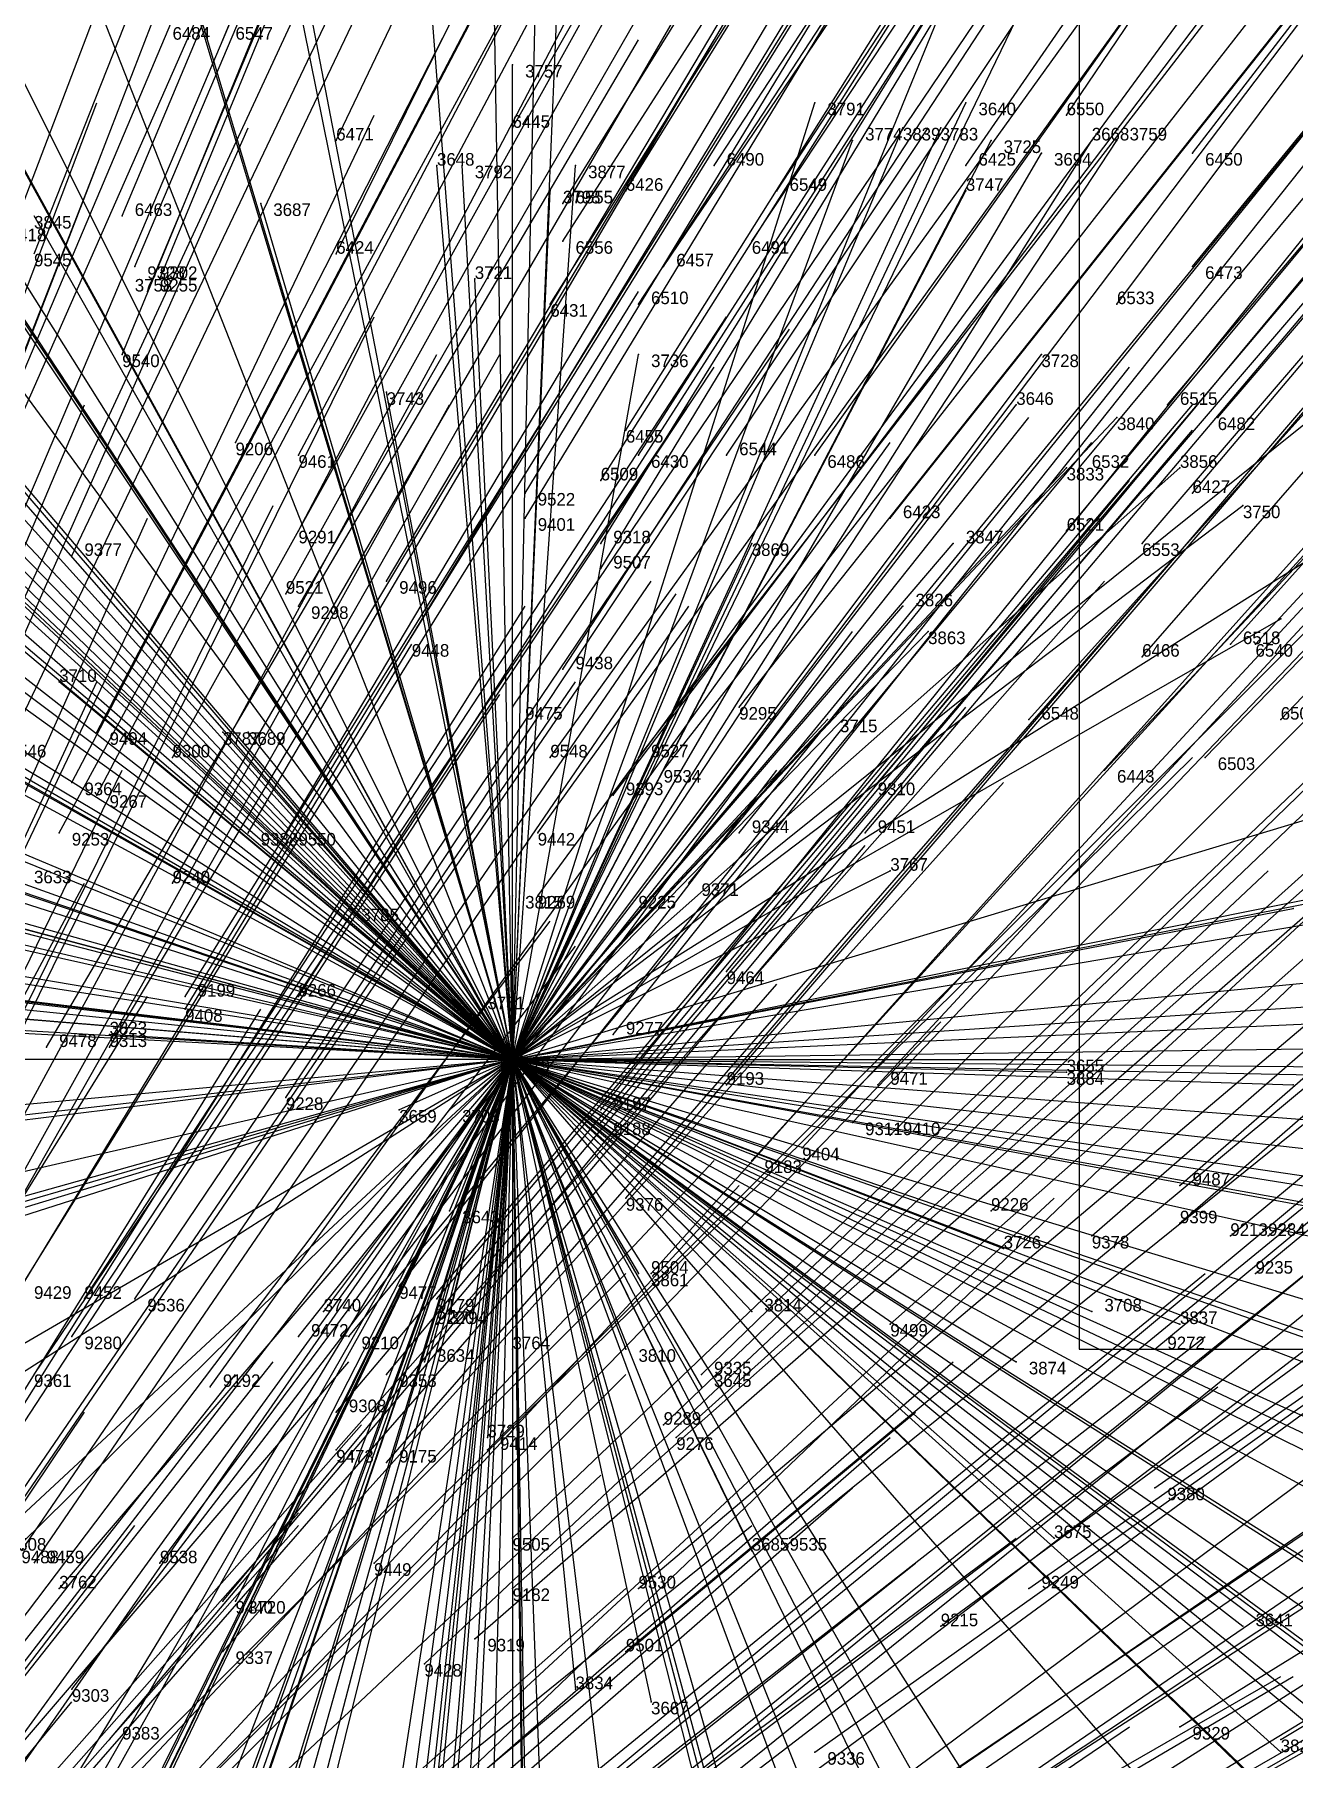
# Model space of a CAD drawing. Extents: x -0.5 to 0.59, y -0.5 to 0.59.
# Drawn here: x 0.089 to 0.189, y 0.1075 to 0.2444 of the extents above; entities that cross this region are included whole.
import ezdxf

# ---------------------------------------------------------------- set-up
doc = ezdxf.new("R2010")
doc.units = 0
for name, color, linetype in [('Clients', 3, 'CONTINUOUS'), ('Facilities', 3, 'CONTINUOUS'), ('Facilities_lines', 3, 'CONTINUOUS'), ('Min_max_boxes', 1, 'CONTINUOUS'), ('Normals', 1, 'CONTINUOUS'), ('Source_points', 5, 'CONTINUOUS'), ('Text', 3, 'CONTINUOUS')]:
    doc.layers.add(name, color=color, linetype=linetype)

msp = doc.modelspace()

# ---------------------------------------------------------------- linework, layer by layer
at = {"layer": 'Clients', "color": 5}
for p in [(0.127, 0.242, -1.25), (0.151, 0.239, -1.25), (0.163, 0.239, -1.25), (0.158, 0.237, -1.25), (0.161, 0.237, -1.25), (0.154, 0.236, -1.25), (0.165, 0.236, -1.25), (0.173, 0.236, -1.25), (0.175, 0.236, -1.25), (0.169, 0.235, -1.25), (0.121, 0.234, -1.25), (0.123, 0.234, -1.25), (0.132, 0.234, -1.25), (0.13, 0.232, -1.25), (0.163, 0.232, -1.25), (0.107, 0.231, -1.25), (0.096, 0.225, -1.25), (0.124, 0.225, -1.25), (0.137, 0.219, -1.25), (0.169, 0.219, -1.25), (0.117, 0.216, -1.25), (0.167, 0.215, -1.25), (0.175, 0.214, -1.25), (0.171, 0.21, -1.25), (0.18, 0.21, -1.25), (0.185, 0.207, -1.25), (0.146, 0.204, -1.25), (0.162, 0.204, -1.25), (0.158, 0.199, -1.25), (0.188, 0.198, -1.25), (0.16, 0.197, -1.25), (0.091, 0.193, -1.25), (0.104, 0.189, -1.25), (0.106, 0.189, -1.25), (0.152, 0.19, -1.25), (0.157, 0.178, -1.25), (0.127, 0.176, -1.25), (0.114, 0.175, -1.25), (0.189, 0.175, -1.25), (0.125, 0.167, -1.25), (0.095, 0.165, -1.25), (0.171, 0.163, -1.25), (0.171, 0.162, -1.25), (0.189, 0.161, -1.25), (0.118, 0.159, -1.25), (0.122, 0.159, -1.25), (0.122, 0.151, -1.25), (0.166, 0.148, -1.25), (0.137, 0.146, -1.25), (0.112, 0.143, -1.25), (0.122, 0.143, -1.25), (0.146, 0.143, -1.25), (0.173, 0.143, -1.25), (0.18, 0.142, -1.25), (0.127, 0.14, -1.25), (0.136, 0.14, -1.25), (0.12, 0.139, -1.25), (0.167, 0.139, -1.25), (0.142, 0.137, -1.25), (0.125, 0.133, -1.25), (0.17, 0.125, -1.25), (0.146, 0.124, -1.25), (0.091, 0.121, -1.25), (0.105, 0.12, -1.25), (0.185, 0.118, -1.25), (0.132, 0.113, -1.25), (0.138, 0.112, -1.25), (0.188, 0.108, -1.25)]:
    msp.add_point(p, dxfattribs=at)
at = {"layer": 'Facilities', "color": 3}
for p in [(0.104, 0.244, -0.664), (0.127, 0.237, -0.673), (0.171, 0.238, -0.733), (0.113, 0.236, -0.654), (0.181, 0.235, -0.742), (0.143, 0.234, -0.686), (0.163, 0.234, -0.713), (0.136, 0.232, -0.672), (0.148, 0.232, -0.689), (0.131, 0.231, -0.665), (0.096, 0.23, -0.624), (0.131, 0.228, -0.657), (0.146, 0.228, -0.676), (0.097, 0.226, -0.614), (0.113, 0.227, -0.634), (0.139, 0.226, -0.663), (0.181, 0.226, -0.724), (0.099, 0.225, -0.614), (0.098, 0.224, -0.612), (0.13, 0.223, -0.644), (0.137, 0.223, -0.655), (0.175, 0.223, -0.709), (0.096, 0.219, -0.597), (0.179, 0.215, -0.7), (0.183, 0.214, -0.703), (0.136, 0.213, -0.631), (0.105, 0.212, -0.591), (0.11, 0.211, -0.594), (0.137, 0.211, -0.629), (0.144, 0.211, -0.64), (0.151, 0.211, -0.649), (0.172, 0.21, -0.679), (0.134, 0.209, -0.621), (0.128, 0.208, -0.611), (0.181, 0.208, -0.69), (0.128, 0.206, -0.607), (0.157, 0.206, -0.648), (0.11, 0.205, -0.581), (0.171, 0.205, -0.668), (0.092, 0.203, -0.559), (0.134, 0.204, -0.611), (0.177, 0.204, -0.675), (0.134, 0.202, -0.607), (0.109, 0.2, -0.57), (0.117, 0.201, -0.581), (0.11, 0.199, -0.569), (0.184, 0.196, -0.673), (0.186, 0.196, -0.674), (0.118, 0.195, -0.571), (0.177, 0.195, -0.659), (0.131, 0.194, -0.586), (0.127, 0.191, -0.573), (0.145, 0.191, -0.599), (0.094, 0.189, -0.527), (0.168, 0.19, -0.635), (0.188, 0.19, -0.668), (0.1, 0.187, -0.53), (0.13, 0.187, -0.569), (0.137, 0.187, -0.58), (0.182, 0.187, -0.652), (0.092, 0.185, -0.516), (0.139, 0.186, -0.58), (0.156, 0.185, -0.605), (0.174, 0.186, -0.637), (0.094, 0.184, -0.516), (0.135, 0.184, -0.571), (0.091, 0.181, -0.506), (0.106, 0.181, -0.524), (0.109, 0.181, -0.527), (0.129, 0.181, -0.555), (0.145, 0.181, -0.582), (0.155, 0.181, -0.597), (0.1, 0.177, -0.509), (0.141, 0.177, -0.566), (0.129, 0.176, -0.545), (0.137, 0.176, -0.557), (0.144, 0.17, -0.556), (0.101, 0.168, -0.49), (0.11, 0.168, -0.502), (0.101, 0.167, -0.487), (0.135, 0.165, -0.534), (0.09, 0.164, -0.469), (0.095, 0.164, -0.475), (0.127, 0.163, -1.25), (0.144, 0.161, -0.54), (0.156, 0.161, -0.56), (0.109, 0.16, -0.483), (0.134, 0.159, -0.52), (0.134, 0.158, -0.518), (0.154, 0.158, -0.551), (0.157, 0.157, -0.555), (0.146, 0.155, -0.533), (0.15, 0.156, -0.54), (0.136, 0.152, -0.509), (0.18, 0.153, -0.591), (0.165, 0.151, -0.559), (0.18, 0.15, -0.587), (0.173, 0.149, -0.57), (0.184, 0.149, -0.592), (0.187, 0.149, -0.597), (0.138, 0.146, -0.502), (0.186, 0.146, -0.591), (0.093, 0.144, -0.429), (0.097, 0.144, -0.434), (0.118, 0.145, -0.467), (0.121, 0.144, -0.469), (0.121, 0.142, -0.466), (0.157, 0.142, -0.528), (0.092, 0.141, -0.421), (0.11, 0.141, -0.449), (0.114, 0.141, -0.453), (0.178, 0.14, -0.567), (0.103, 0.137, -0.429), (0.117, 0.138, -0.452), (0.142, 0.138, -0.496), (0.113, 0.135, -0.441), (0.139, 0.134, -0.482), (0.14, 0.133, -0.482), (0.113, 0.132, -0.434), (0.125, 0.132, -0.455), (0.117, 0.131, -0.44), (0.178, 0.129, -0.549), (0.127, 0.125, -0.445), (0.149, 0.125, -0.485), (0.099, 0.123, -0.395), (0.116, 0.123, -0.421), (0.127, 0.121, -0.438), (0.137, 0.121, -0.457), (0.168, 0.121, -0.519), (0.104, 0.12, -0.397), (0.161, 0.118, -0.499), (0.124, 0.117, -0.426), (0.104, 0.116, -0.389), (0.136, 0.116, -0.447), (0.12, 0.115, -0.415), (0.092, 0.113, -0.363), (0.18, 0.11, -0.528), (0.095, 0.109, -0.363), (0.188, 0.109, -0.544), (0.151, 0.108, -0.465)]:
    msp.add_point(p, dxfattribs=at)
at = {"layer": 'Facilities_lines', "color": 3}
for q in [(0.132, 0.281, -1.25), (0.092, 0.28, -1.25), (0.042, 0.279, -1.25), (0.069, 0.279, -1.25), (0.125, 0.278, -1.25), (0.083, 0.275, -1.25), (0.012, 0.272, -1.25), (0.018, 0.272, -1.25), (0.106, 0.272, -1.25), (0.002, 0.269, -1.25), (0.016, 0.267, -1.25), (0.028, 0.268, -1.25), (-0.006, 0.263, -1.25), (-0.005, 0.258, -1.25), (0.018, 0.258, -1.25), (0.173, 0.258, -1.25), (0.042, 0.257, -1.25), (0.065, 0.257, -1.25), (0.076, 0.256, -1.25), (0.099, 0.256, -1.25), (0.129, 0.256, -1.25), (0.165, 0.256, -1.25), (0.029, 0.254, -1.25), (0.077, 0.254, -1.25), (0.12, 0.254, -1.25), (0.067, 0.253, -1.25), (0.109, 0.252, -1.25), (0.073, 0.249, -1.25), (-0.009, 0.244, -1.25), (0.056, 0.244, -1.25), (0.039, 0.243, -1.25), (0.026, 0.242, -1.25), (0.127, 0.242, -1.25), (-0.006, 0.24, -1.25), (0.163, 0.239, -1.25), (0.151, 0.239, -1.25), (0.078, 0.237, -1.25), (0.161, 0.237, -1.25), (0.158, 0.237, -1.25), (-0.002, 0.236, -1.25), (0.065, 0.236, -1.25), (0.173, 0.236, -1.25), (0.165, 0.236, -1.25), (0.175, 0.236, -1.25), (0.154, 0.236, -1.25), (0.169, 0.235, -1.25), (0.004, 0.233, -1.25), (0.121, 0.234, -1.25), (0.123, 0.234, -1.25), (0.132, 0.234, -1.25), (0.06, 0.232, -1.25), (0.163, 0.232, -1.25), (0.13, 0.232, -1.25), (0.107, 0.231, -1.25), (0.089, 0.23, -1.25), (0.06, 0.228, -1.25), (0.027, 0.226, -1.25), (0.096, 0.225, -1.25), (0.124, 0.225, -1.25), (0.054, 0.224, -1.25), (0.078, 0.22, -1.25), (0.198, 0.22, -1.25), (0.169, 0.219, -1.25), (0.137, 0.219, -1.25), (0.031, 0.215, -1.25), (0.117, 0.216, -1.25), (0.167, 0.215, -1.25), (0.175, 0.214, -1.25), (0.013, 0.211, -1.25), (0.011, 0.21, -1.25), (0.171, 0.21, -1.25), (0.18, 0.21, -1.25), (-0.006, 0.208, -1.25), (0.185, 0.207, -1.25), (0.197, 0.207, -1.25), (0.162, 0.204, -1.25), (0.146, 0.204, -1.25), (0.013, 0.202, -1.25), (-0.002, 0.199, -1.25), (0.158, 0.199, -1.25), (0.188, 0.198, -1.25), (0.16, 0.197, -1.25), (0.007, 0.195, -1.25), (0.091, 0.193, -1.25), (0.026, 0.19, -1.25), (0.104, 0.189, -1.25), (0.106, 0.189, -1.25), (0.152, 0.19, -1.25), (0.042, 0.185, -1.25), (0.203, 0.186, -1.25), (0.236, 0.185, -1.25), (0.239, 0.185, -1.25), (0.046, 0.182, -1.25), (-0.014, 0.18, -1.25), (0.017, 0.18, -1.25), (-0.02, 0.178, -1.25), (0.077, 0.179, -1.25), (0.157, 0.178, -1.25), (0.215, 0.178, -1.25), (0.088, 0.177, -1.25), (0.069, 0.176, -1.25), (0.127, 0.176, -1.25), (0.032, 0.174, -1.25), (0.114, 0.175, -1.25), (0.189, 0.175, -1.25), (0.251, 0.175, -1.25), (0.068, 0.173, -1.25), (0.043, 0.17, -1.25), (0.068, 0.17, -1.25), (0.015, 0.169, -1.25), (0.025, 0.169, -1.25), (0.054, 0.169, -1.25), (0.217, 0.169, -1.25), (0.125, 0.167, -1.25), (0.216, 0.167, -1.25), (0.095, 0.165, -1.25), (0.006, 0.148, -1.25), (0.023, 0.163, -1.25), (0.024, 0.133, -1.25), (0.027, 0.135, -1.25), (0.038, 0.136, -1.25), (0.039, 0.153, -1.25), (0.055, 0.14, -1.25), (0.057, 0.098, -1.25), (0.06, 0.097, -1.25), (0.062, -0.004, -1.25), (0.062, 0.157, -1.25), (0.063, 0.058, -1.25), (0.066, 0.124, -1.25), (0.066, 0.037, -1.25), (0.069, 0.045, -1.25), (0.07, 0.045, -1.25), (0.073, 0.069, -1.25), (0.073, 0.014, -1.25), (0.076, 0.018, -1.25), (0.078, 0.075, -1.25), (0.079, 0.152, -1.25), (0.081, 0.029, -1.25), (0.081, 0.067, -1.25), (0.082, 0.101, -1.25), (0.083, 0.074, -1.25), (0.083, 0.043, -1.25), (0.084, 0.138, -1.25), (0.086, 0.104, -1.25), (0.086, 0.017, -1.25), (0.088, 0.049, -1.25), (0.091, 0.121, -1.25), (0.093, 0.033, -1.25), (0.097, 0.065, -1.25), (0.103, 0.066, -1.25), (0.105, 0.021, -1.25), (0.105, 0.12, -1.25), (0.108, 0.1, -1.25), (0.112, 0.053, -1.25), (0.112, 0.143, -1.25), (0.112, 0.028, -1.25), (0.114, 0.031, -1.25), (0.114, 0.056, -1.25), (0.116, 0.058, -1.25), (0.118, 0.159, -1.25), (0.118, 0.011, -1.25), (0.119, 0.059, -1.25), (0.12, 0.139, -1.25), (0.12, 0.079, -1.25), (0.12, 0.019, -1.25), (0.122, 0.151, -1.25), (0.122, 0.159, -1.25), (0.122, 0.143, -1.25), (0.124, 0.05, -1.25), (0.125, 0.133, -1.25), (0.201, 0.164, -1.25), (0.159, 0.041, -1.25), (0.157, 0.105, -1.25), (0.185, 0.118, -1.25), (0.142, 0.137, -1.25), (0.224, 0.09, -1.25), (0.229, 0.108, -1.25), (0.15, 0.083, -1.25), (0.171, 0.163, -1.25), (0.189, 0.161, -1.25), (0.138, 0.112, -1.25), (0.151, 0.068, -1.25), (0.128, 0.081, -1.25), (0.17, 0.125, -1.25), (0.221, 0.13, -1.25), (0.14, 0.056, -1.25), (0.218, 0.12, -1.25), (0.146, 0.124, -1.25), (0.194, 0.14, -1.25), (0.195, 0.137, -1.25), (0.173, 0.143, -1.25), (0.199, 0.15, -1.25), (0.166, 0.148, -1.25), (0.168, 0.079, -1.25), (0.221, 0.148, -1.25), (0.202, 0.111, -1.25), (0.191, 0.101, -1.25), (0.213, 0.093, -1.25), (0.15, 0.101, -1.25), (0.127, 0.14, -1.25), (0.233, 0.161, -1.25), (0.235, 0.095, -1.25), (0.195, 0.097, -1.25), (0.216, 0.097, -1.25), (0.206, 0.097, -1.25), (0.234, 0.151, -1.25), (0.233, 0.155, -1.25), (0.173, 0.081, -1.25), (0.193, 0.143, -1.25), (0.229, 0.117, -1.25), (0.127, 0.028, -1.25), (0.239, 0.162, -1.25), (0.136, 0.14, -1.25), (0.146, 0.143, -1.25), (0.194, 0.057, -1.25), (0.192, 0.151, -1.25), (0.155, 0.093, -1.25), (0.188, 0.108, -1.25), (0.21, 0.102, -1.25), (0.132, 0.113, -1.25), (0.18, 0.142, -1.25), (0.206, 0.124, -1.25), (0.195, 0.153, -1.25), (0.131, 0.056, -1.25), (0.128, 0.09, -1.25), (0.212, 0.109, -1.25), (0.128, 0.103, -1.25), (0.137, 0.146, -1.25), (0.188, 0.093, -1.25), (0.167, 0.139, -1.25), (0.154, 0.063, -1.25), (0.171, 0.162, -1.25), (0.258, 0.134, -1.25)]:
    msp.add_line((0.127, 0.163, -1.25), q, dxfattribs=at)
at = {"layer": 'Min_max_boxes', "color": 1}
for p, q in [((0.172, 0.334, -1.25), (0.172, 0.14, -1.25)), ((0.172, 0.334, -1.25), (0.172, 0.14, -1.25)), ((0.172, 0.14, -1.25), (0.367, 0.14, -1.25)), ((0.172, 0.14, -1.25), (0.367, 0.14, -1.25)), ((0.172, 0.14, -1.25), (0.172, 0.14, -1.25))]:
    msp.add_line(p, q, dxfattribs=at)
at = {"layer": 'Normals', "color": 1}
for p, q in [((0.104, 0.244, -0.664), (0.14, 0.33, -0.627)), ((0.113, 0.236, -0.654), (0.153, 0.32, -0.617)), ((0.127, 0.237, -0.673), (0.173, 0.318, -0.636)), ((0.087, 0.228, -0.61), (0.12, 0.315, -0.573)), ((0.096, 0.23, -0.624), (0.132, 0.316, -0.588)), ((0.171, 0.238, -0.733), (0.223, 0.315, -0.696)), ((0.089, 0.227, -0.609), (0.123, 0.313, -0.572)), ((0.097, 0.226, -0.614), (0.133, 0.311, -0.576)), ((0.136, 0.232, -0.672), (0.185, 0.311, -0.636)), ((0.143, 0.234, -0.686), (0.194, 0.312, -0.649)), ((0.163, 0.234, -0.713), (0.216, 0.311, -0.677)), ((0.098, 0.224, -0.612), (0.134, 0.31, -0.574)), ((0.099, 0.225, -0.614), (0.134, 0.31, -0.576)), ((0.113, 0.227, -0.634), (0.154, 0.31, -0.597)), ((0.131, 0.231, -0.665), (0.18, 0.31, -0.628)), ((0.148, 0.232, -0.689), (0.199, 0.31, -0.652)), ((0.181, 0.235, -0.742), (0.238, 0.309, -0.705)), ((0.131, 0.228, -0.657), (0.181, 0.306, -0.62)), ((0.096, 0.219, -0.597), (0.131, 0.304, -0.56)), ((0.146, 0.228, -0.676), (0.197, 0.305, -0.639)), ((0.139, 0.226, -0.663), (0.191, 0.303, -0.627)), ((0.13, 0.223, -0.644), (0.179, 0.301, -0.608)), ((0.137, 0.223, -0.655), (0.188, 0.301, -0.619)), ((0.175, 0.223, -0.709), (0.231, 0.298, -0.673)), ((0.181, 0.226, -0.724), (0.24, 0.298, -0.687)), ((0.105, 0.212, -0.591), (0.147, 0.294, -0.553)), ((0.11, 0.211, -0.594), (0.153, 0.292, -0.555)), ((0.082, 0.203, -0.549), (0.116, 0.291, -0.514)), ((0.136, 0.213, -0.631), (0.185, 0.291, -0.594)), ((0.137, 0.211, -0.629), (0.187, 0.289, -0.592)), ((0.144, 0.211, -0.64), (0.196, 0.289, -0.603)), ((0.134, 0.209, -0.621), (0.184, 0.288, -0.584)), ((0.092, 0.203, -0.559), (0.132, 0.287, -0.521)), ((0.11, 0.205, -0.581), (0.153, 0.287, -0.543)), ((0.128, 0.208, -0.611), (0.176, 0.287, -0.574)), ((0.151, 0.211, -0.649), (0.205, 0.287, -0.612)), ((0.128, 0.206, -0.607), (0.176, 0.285, -0.569)), ((0.179, 0.215, -0.7), (0.239, 0.286, -0.663)), ((0.183, 0.214, -0.703), (0.243, 0.284, -0.666)), ((0.134, 0.204, -0.611), (0.183, 0.283, -0.574)), ((0.109, 0.2, -0.57), (0.154, 0.281, -0.532)), ((0.134, 0.202, -0.607), (0.182, 0.281, -0.569)), ((0.172, 0.21, -0.679), (0.231, 0.281, -0.641)), ((0.117, 0.201, -0.581), (0.164, 0.28, -0.543)), ((0.11, 0.199, -0.569), (0.156, 0.279, -0.531)), ((0.157, 0.206, -0.648), (0.215, 0.279, -0.611)), ((0.181, 0.208, -0.69), (0.241, 0.279, -0.652)), ((0.171, 0.205, -0.668), (0.23, 0.276, -0.629)), ((0.118, 0.195, -0.571), (0.167, 0.274, -0.534)), ((0.177, 0.204, -0.675), (0.237, 0.274, -0.636)), ((0.087, 0.188, -0.517), (0.127, 0.272, -0.481)), ((0.131, 0.194, -0.586), (0.182, 0.272, -0.548)), ((0.079, 0.185, -0.501), (0.115, 0.27, -0.464)), ((0.094, 0.189, -0.527), (0.137, 0.271, -0.49)), ((0.092, 0.185, -0.516), (0.135, 0.267, -0.479)), ((0.1, 0.187, -0.53), (0.145, 0.268, -0.493)), ((0.127, 0.191, -0.573), (0.179, 0.268, -0.535)), ((0.094, 0.184, -0.516), (0.137, 0.266, -0.479)), ((0.177, 0.195, -0.659), (0.238, 0.265, -0.62)), ((0.184, 0.196, -0.673), (0.246, 0.265, -0.634)), ((0.145, 0.191, -0.599), (0.203, 0.264, -0.562)), ((0.186, 0.196, -0.674), (0.248, 0.263, -0.635)), ((0.091, 0.181, -0.506), (0.135, 0.262, -0.469)), ((0.13, 0.187, -0.569), (0.184, 0.262, -0.532)), ((0.106, 0.181, -0.524), (0.153, 0.261, -0.487)), ((0.137, 0.187, -0.58), (0.194, 0.261, -0.544)), ((0.109, 0.181, -0.527), (0.156, 0.26, -0.49)), ((0.139, 0.186, -0.58), (0.196, 0.259, -0.544)), ((0.168, 0.19, -0.635), (0.23, 0.259, -0.598)), ((0.1, 0.177, -0.509), (0.147, 0.258, -0.472)), ((0.135, 0.184, -0.571), (0.191, 0.258, -0.534)), ((0.069, 0.171, -0.46), (0.106, 0.255, -0.422)), ((0.129, 0.181, -0.555), (0.183, 0.256, -0.517)), ((0.156, 0.185, -0.605), (0.216, 0.256, -0.568)), ((0.188, 0.19, -0.668), (0.251, 0.256, -0.629)), ((0.145, 0.181, -0.582), (0.204, 0.254, -0.545)), ((0.074, 0.169, -0.462), (0.113, 0.253, -0.423)), ((0.155, 0.181, -0.597), (0.215, 0.252, -0.56)), ((0.174, 0.186, -0.637), (0.237, 0.253, -0.598)), ((0.182, 0.187, -0.652), (0.246, 0.253, -0.613)), ((0.129, 0.176, -0.545), (0.184, 0.251, -0.507)), ((0.137, 0.176, -0.557), (0.193, 0.25, -0.519)), ((0.065, 0.163, -0.438), (0.101, 0.248, -0.401)), ((0.141, 0.177, -0.566), (0.2, 0.249, -0.53)), ((0.101, 0.168, -0.49), (0.15, 0.247, -0.452)), ((0.101, 0.167, -0.487), (0.149, 0.246, -0.449)), ((0.11, 0.168, -0.502), (0.16, 0.246, -0.465)), ((0.09, 0.164, -0.469), (0.137, 0.244, -0.431)), ((0.095, 0.164, -0.475), (0.143, 0.244, -0.437)), ((0.127, 0.242, -1.25), (0.127, 0.242, -1.15)), ((0.144, 0.17, -0.556), (0.203, 0.241, -0.519)), ((0.061, 0.152, -0.41), (0.094, 0.239, -0.372)), ((0.151, 0.239, -1.25), (0.151, 0.239, -1.15)), ((0.163, 0.239, -1.25), (0.163, 0.239, -1.15)), ((0.068, 0.151, -0.415), (0.106, 0.237, -0.379)), ((0.076, 0.154, -0.43), (0.116, 0.238, -0.394)), ((0.109, 0.16, -0.483), (0.16, 0.237, -0.445)), ((0.135, 0.165, -0.534), (0.193, 0.238, -0.496)), ((0.158, 0.237, -1.25), (0.158, 0.237, -1.15)), ((0.161, 0.237, -1.25), (0.161, 0.237, -1.15)), ((0.154, 0.236, -1.25), (0.154, 0.236, -1.15)), ((0.165, 0.236, -1.25), (0.165, 0.236, -1.15)), ((0.173, 0.236, -1.25), (0.173, 0.236, -1.15)), ((0.175, 0.236, -1.25), (0.175, 0.236, -1.15)), ((0.169, 0.235, -1.25), (0.169, 0.235, -1.15)), ((0.06, 0.147, -0.398), (0.094, 0.234, -0.361)), ((0.121, 0.234, -1.25), (0.121, 0.234, -1.15)), ((0.123, 0.234, -1.25), (0.123, 0.234, -1.15)), ((0.132, 0.234, -1.25), (0.132, 0.234, -1.15)), ((0.13, 0.232, -1.25), (0.13, 0.232, -1.15)), ((0.163, 0.232, -1.25), (0.163, 0.232, -1.15)), ((0.107, 0.231, -1.25), (0.107, 0.231, -1.15)), ((0.134, 0.159, -0.52), (0.192, 0.231, -0.482)), ((0.144, 0.161, -0.54), (0.204, 0.231, -0.502)), ((0.156, 0.161, -0.56), (0.219, 0.229, -0.524)), ((0.134, 0.158, -0.518), (0.194, 0.228, -0.479)), ((0.096, 0.225, -1.25), (0.096, 0.225, -1.15)), ((0.124, 0.225, -1.25), (0.124, 0.225, -1.15)), ((0.154, 0.158, -0.551), (0.218, 0.225, -0.514)), ((0.088, 0.145, -0.423), (0.137, 0.224, -0.387)), ((0.15, 0.156, -0.54), (0.213, 0.224, -0.502)), ((0.075, 0.139, -0.395), (0.116, 0.222, -0.358)), ((0.093, 0.144, -0.429), (0.144, 0.222, -0.392)), ((0.136, 0.152, -0.509), (0.196, 0.222, -0.471)), ((0.146, 0.155, -0.533), (0.208, 0.223, -0.494)), ((0.157, 0.157, -0.555), (0.223, 0.223, -0.519)), ((0.097, 0.144, -0.434), (0.149, 0.221, -0.397)), ((0.077, 0.138, -0.394), (0.121, 0.219, -0.358)), ((0.08, 0.138, -0.399), (0.126, 0.219, -0.363)), ((0.092, 0.141, -0.421), (0.143, 0.218, -0.384)), ((0.118, 0.145, -0.467), (0.176, 0.218, -0.43)), ((0.137, 0.219, -1.25), (0.137, 0.219, -1.15)), ((0.169, 0.219, -1.25), (0.169, 0.219, -1.15)), ((0.057, 0.13, -0.354), (0.093, 0.215, -0.317)), ((0.077, 0.134, -0.386), (0.122, 0.215, -0.348)), ((0.089, 0.138, -0.41), (0.141, 0.215, -0.373)), ((0.117, 0.216, -1.25), (0.117, 0.216, -1.15)), ((0.121, 0.144, -0.469), (0.181, 0.215, -0.433)), ((0.138, 0.146, -0.502), (0.2, 0.215, -0.465)), ((0.167, 0.215, -1.25), (0.167, 0.215, -1.15)), ((0.11, 0.141, -0.449), (0.168, 0.214, -0.411)), ((0.165, 0.151, -0.559), (0.233, 0.214, -0.522)), ((0.175, 0.214, -1.25), (0.175, 0.214, -1.15)), ((0.18, 0.153, -0.591), (0.25, 0.214, -0.554)), ((0.121, 0.142, -0.466), (0.181, 0.213, -0.429)), ((0.103, 0.137, -0.429), (0.157, 0.212, -0.391)), ((0.114, 0.141, -0.453), (0.173, 0.212, -0.415)), ((0.18, 0.15, -0.587), (0.25, 0.211, -0.548)), ((0.171, 0.21, -1.25), (0.171, 0.21, -1.15)), ((0.173, 0.149, -0.57), (0.243, 0.21, -0.533)), ((0.18, 0.21, -1.25), (0.18, 0.21, -1.15)), ((0.117, 0.138, -0.452), (0.176, 0.209, -0.414)), ((0.067, 0.124, -0.351), (0.108, 0.207, -0.313)), ((0.184, 0.149, -0.592), (0.255, 0.208, -0.554)), ((0.185, 0.207, -1.25), (0.185, 0.207, -1.15)), ((0.187, 0.149, -0.597), (0.258, 0.207, -0.558)), ((0.06, 0.121, -0.339), (0.098, 0.206, -0.301)), ((0.113, 0.135, -0.441), (0.173, 0.206, -0.403)), ((0.186, 0.146, -0.591), (0.257, 0.205, -0.552)), ((0.142, 0.138, -0.496), (0.209, 0.203, -0.459)), ((0.146, 0.204, -1.25), (0.146, 0.204, -1.15)), ((0.157, 0.142, -0.528), (0.226, 0.203, -0.49)), ((0.162, 0.204, -1.25), (0.162, 0.204, -1.15)), ((0.086, 0.125, -0.38), (0.138, 0.201, -0.341)), ((0.088, 0.124, -0.38), (0.14, 0.2, -0.341)), ((0.113, 0.132, -0.434), (0.174, 0.201, -0.396)), ((0.117, 0.131, -0.44), (0.178, 0.201, -0.402)), ((0.079, 0.121, -0.36), (0.128, 0.199, -0.322)), ((0.089, 0.123, -0.38), (0.141, 0.199, -0.342)), ((0.158, 0.199, -1.25), (0.158, 0.199, -1.15)), ((0.178, 0.14, -0.567), (0.249, 0.199, -0.529)), ((0.125, 0.132, -0.455), (0.191, 0.198, -0.418)), ((0.139, 0.134, -0.482), (0.206, 0.198, -0.445)), ((0.188, 0.198, -1.25), (0.188, 0.198, -1.15)), ((0.071, 0.117, -0.342), (0.119, 0.196, -0.304)), ((0.099, 0.123, -0.395), (0.154, 0.197, -0.356)), ((0.16, 0.197, -1.25), (0.16, 0.197, -1.15)), ((0.14, 0.133, -0.482), (0.209, 0.195, -0.445)), ((0.055, 0.109, -0.306), (0.094, 0.193, -0.267)), ((0.075, 0.114, -0.342), (0.126, 0.192, -0.305)), ((0.08, 0.117, -0.355), (0.132, 0.193, -0.316)), ((0.091, 0.193, -1.25), (0.091, 0.193, -1.15)), ((0.104, 0.12, -0.397), (0.163, 0.191, -0.359)), ((0.104, 0.189, -1.25), (0.104, 0.189, -1.15)), ((0.106, 0.189, -1.25), (0.106, 0.189, -1.15)), ((0.127, 0.125, -0.445), (0.194, 0.189, -0.408)), ((0.152, 0.19, -1.25), (0.152, 0.19, -1.15)), ((0.116, 0.123, -0.421), (0.181, 0.187, -0.382)), ((0.056, 0.104, -0.296), (0.096, 0.186, -0.256)), ((0.092, 0.113, -0.363), (0.148, 0.186, -0.325)), ((0.104, 0.116, -0.389), (0.166, 0.185, -0.351)), ((0.149, 0.125, -0.485), (0.221, 0.183, -0.448)), ((0.127, 0.121, -0.438), (0.196, 0.182, -0.399)), ((0.137, 0.121, -0.457), (0.208, 0.181, -0.419)), ((0.178, 0.129, -0.549), (0.254, 0.182, -0.512)), ((0.095, 0.109, -0.363), (0.155, 0.18, -0.324)), ((0.12, 0.115, -0.415), (0.187, 0.178, -0.376)), ((0.124, 0.117, -0.426), (0.194, 0.178, -0.388)), ((0.157, 0.178, -1.25), (0.157, 0.178, -1.15)), ((0.049, 0.095, -0.268), (0.093, 0.177, -0.231)), ((0.127, 0.176, -1.25), (0.127, 0.176, -1.15)), ((0.074, 0.1, -0.311), (0.13, 0.174, -0.274)), ((0.114, 0.175, -1.25), (0.114, 0.175, -1.15)), ((0.136, 0.116, -0.447), (0.207, 0.175, -0.409)), ((0.168, 0.121, -0.519), (0.245, 0.175, -0.483)), ((0.189, 0.175, -1.25), (0.189, 0.175, -1.15)), ((0.161, 0.118, -0.499), (0.236, 0.173, -0.463)), ((0.075, 0.098, -0.309), (0.132, 0.172, -0.273)), ((0.087, 0.099, -0.33), (0.148, 0.169, -0.292)), ((0.122, 0.105, -0.404), (0.189, 0.169, -0.366)), ((0.049, 0.089, -0.253), (0.098, 0.168, -0.217)), ((0.058, 0.088, -0.264), (0.107, 0.167, -0.226)), ((0.097, 0.1, -0.348), (0.161, 0.166, -0.309)), ((0.125, 0.167, -1.25), (0.125, 0.167, -1.15)), ((0.095, 0.165, -1.25), (0.095, 0.165, -1.15)), ((0.127, 0.163, -1.25), (0.127, 0.163, -1.15)), ((0.132, 0.104, -0.419), (0.203, 0.163, -0.382)), ((0.171, 0.163, -1.25), (0.171, 0.163, -1.15)), ((0.151, 0.108, -0.465), (0.227, 0.162, -0.427)), ((0.171, 0.162, -1.25), (0.171, 0.162, -1.15)), ((0.189, 0.161, -1.25), (0.189, 0.161, -1.15)), ((0.118, 0.159, -1.25), (0.118, 0.159, -1.15)), ((0.122, 0.159, -1.25), (0.122, 0.159, -1.15)), ((0.149, 0.105, -0.456), (0.224, 0.16, -0.419)), ((0.18, 0.11, -0.528), (0.259, 0.159, -0.491)), ((0.188, 0.109, -0.544), (0.268, 0.157, -0.508)), ((0.079, 0.087, -0.294), (0.143, 0.155, -0.258)), ((0.129, 0.096, -0.402), (0.201, 0.155, -0.365)), ((0.133, 0.097, -0.411), (0.205, 0.155, -0.374)), ((0.175, 0.104, -0.509), (0.254, 0.154, -0.474)), ((0.082, 0.085, -0.294), (0.145, 0.153, -0.258)), ((0.102, 0.089, -0.338), (0.17, 0.152, -0.301)), ((0.122, 0.151, -1.25), (0.122, 0.151, -1.15)), ((0.118, 0.092, -0.373), (0.189, 0.15, -0.334)), ((0.149, 0.096, -0.444), (0.226, 0.149, -0.408)), ((0.166, 0.148, -1.25), (0.166, 0.148, -1.15)), ((0.07, 0.08, -0.265), (0.136, 0.146, -0.229)), ((0.111, 0.088, -0.354), (0.182, 0.146, -0.315)), ((0.118, 0.088, -0.369), (0.19, 0.146, -0.33)), ((0.137, 0.146, -1.25), (0.137, 0.146, -1.15)), ((0.166, 0.096, -0.48), (0.245, 0.144, -0.442)), ((0.112, 0.143, -1.25), (0.112, 0.143, -1.15)), ((0.122, 0.143, -1.25), (0.122, 0.143, -1.15)), ((0.146, 0.143, -1.25), (0.146, 0.143, -1.15)), ((0.17, 0.097, -0.488), (0.25, 0.143, -0.451)), ((0.173, 0.143, -1.25), (0.173, 0.143, -1.15)), ((0.146, 0.091, -0.43), (0.223, 0.142, -0.393)), ((0.18, 0.142, -1.25), (0.18, 0.142, -1.15)), ((0.109, 0.084, -0.343), (0.182, 0.141, -0.307)), ((0.117, 0.084, -0.36), (0.19, 0.14, -0.321)), ((0.127, 0.14, -1.25), (0.127, 0.14, -1.15)), ((0.136, 0.089, -0.406), (0.213, 0.141, -0.368)), ((0.136, 0.14, -1.25), (0.136, 0.14, -1.15)), ((0.051, 0.067, -0.21), (0.108, 0.139, -0.171)), ((0.054, 0.069, -0.22), (0.114, 0.139, -0.181)), ((0.092, 0.078, -0.302), (0.162, 0.139, -0.265)), ((0.12, 0.139, -1.25), (0.12, 0.139, -1.15)), ((0.141, 0.088, -0.417), (0.22, 0.139, -0.38)), ((0.162, 0.093, -0.466), (0.242, 0.139, -0.428)), ((0.167, 0.139, -1.25), (0.167, 0.139, -1.15)), ((0.048, 0.066, -0.204), (0.105, 0.138, -0.165)), ((0.07, 0.072, -0.251), (0.136, 0.138, -0.215)), ((0.109, 0.081, -0.338), (0.183, 0.137, -0.303)), ((0.142, 0.137, -1.25), (0.142, 0.137, -1.15)), ((0.042, 0.059, -0.181), (0.093, 0.135, -0.142)), ((0.088, 0.076, -0.291), (0.159, 0.135, -0.253)), ((0.054, 0.065, -0.211), (0.115, 0.134, -0.172)), ((0.087, 0.072, -0.282), (0.157, 0.133, -0.245)), ((0.125, 0.133, -1.25), (0.125, 0.133, -1.15)), ((0.119, 0.077, -0.354), (0.193, 0.132, -0.315)), ((0.067, 0.067, -0.237), (0.134, 0.13, -0.199)), ((0.083, 0.067, -0.266), (0.154, 0.129, -0.232)), ((0.042, 0.054, -0.172), (0.097, 0.126, -0.129)), ((0.049, 0.058, -0.189), (0.11, 0.127, -0.151)), ((0.049, 0.057, -0.186), (0.11, 0.126, -0.149)), ((0.058, 0.061, -0.21), (0.123, 0.126, -0.171)), ((0.073, 0.067, -0.248), (0.146, 0.126, -0.212)), ((0.116, 0.075, -0.344), (0.192, 0.127, -0.308)), ((0.093, 0.07, -0.291), (0.167, 0.125, -0.253)), ((0.17, 0.125, -1.25), (0.17, 0.125, -1.15)), ((0.118, 0.072, -0.346), (0.194, 0.124, -0.308)), ((0.146, 0.124, -1.25), (0.146, 0.124, -1.15)), ((0.086, 0.065, -0.27), (0.159, 0.123, -0.233)), ((0.067, 0.06, -0.224), (0.136, 0.121, -0.186)), ((0.091, 0.121, -1.25), (0.091, 0.121, -1.15)), ((0.105, 0.12, -1.25), (0.105, 0.12, -1.15)), ((0.185, 0.118, -1.25), (0.185, 0.118, -1.15)), ((0.108, 0.068, -0.318), (0.188, 0.114, -0.28)), ((0.109, 0.067, -0.32), (0.189, 0.114, -0.282)), ((0.132, 0.113, -1.25), (0.132, 0.113, -1.15)), ((0.036, 0.044, -0.141), (0.092, 0.112, -0.095)), ((0.116, 0.067, -0.334), (0.197, 0.112, -0.297)), ((0.138, 0.112, -1.25), (0.138, 0.112, -1.15)), ((0.099, 0.058, -0.286), (0.176, 0.11, -0.249)), ((0.188, 0.108, -1.25), (0.188, 0.108, -1.15))]:
    msp.add_line(p, q, dxfattribs=at)
at = {"layer": 'Source_points', "color": 5}
for p in [(0.104, 0.244, -0.664), (0.127, 0.242, -1.25), (0.151, 0.239, -1.25), (0.163, 0.239, -1.25), (0.127, 0.237, -0.673), (0.158, 0.237, -1.25), (0.161, 0.237, -1.25), (0.171, 0.238, -0.733), (0.113, 0.236, -0.654), (0.154, 0.236, -1.25), (0.165, 0.236, -1.25), (0.173, 0.236, -1.25), (0.175, 0.236, -1.25), (0.169, 0.235, -1.25), (0.181, 0.235, -0.742), (0.121, 0.234, -1.25), (0.123, 0.234, -1.25), (0.132, 0.234, -1.25), (0.143, 0.234, -0.686), (0.163, 0.234, -0.713), (0.13, 0.232, -1.25), (0.136, 0.232, -0.672), (0.148, 0.232, -0.689), (0.163, 0.232, -1.25), (0.107, 0.231, -1.25), (0.131, 0.231, -0.665), (0.096, 0.23, -0.624), (0.131, 0.228, -0.657), (0.146, 0.228, -0.676), (0.097, 0.226, -0.614), (0.113, 0.227, -0.634), (0.139, 0.226, -0.663), (0.181, 0.226, -0.724), (0.096, 0.225, -1.25), (0.099, 0.225, -0.614), (0.124, 0.225, -1.25), (0.098, 0.224, -0.612), (0.13, 0.223, -0.644), (0.137, 0.223, -0.655), (0.175, 0.223, -0.709), (0.096, 0.219, -0.597), (0.137, 0.219, -1.25), (0.169, 0.219, -1.25), (0.117, 0.216, -1.25), (0.167, 0.215, -1.25), (0.179, 0.215, -0.7), (0.175, 0.214, -1.25), (0.183, 0.214, -0.703), (0.136, 0.213, -0.631), (0.105, 0.212, -0.591), (0.11, 0.211, -0.594), (0.137, 0.211, -0.629), (0.144, 0.211, -0.64), (0.151, 0.211, -0.649), (0.171, 0.21, -1.25), (0.172, 0.21, -0.679), (0.18, 0.21, -1.25), (0.134, 0.209, -0.621), (0.128, 0.208, -0.611), (0.181, 0.208, -0.69), (0.185, 0.207, -1.25), (0.128, 0.206, -0.607), (0.157, 0.206, -0.648), (0.11, 0.205, -0.581), (0.171, 0.205, -0.668), (0.092, 0.203, -0.559), (0.134, 0.204, -0.611), (0.146, 0.204, -1.25), (0.162, 0.204, -1.25), (0.177, 0.204, -0.675), (0.134, 0.202, -0.607), (0.109, 0.2, -0.57), (0.117, 0.201, -0.581), (0.11, 0.199, -0.569), (0.158, 0.199, -1.25), (0.188, 0.198, -1.25), (0.16, 0.197, -1.25), (0.184, 0.196, -0.673), (0.186, 0.196, -0.674), (0.118, 0.195, -0.571), (0.177, 0.195, -0.659), (0.131, 0.194, -0.586), (0.091, 0.193, -1.25), (0.127, 0.191, -0.573), (0.145, 0.191, -0.599), (0.094, 0.189, -0.527), (0.104, 0.189, -1.25), (0.106, 0.189, -1.25), (0.152, 0.19, -1.25), (0.168, 0.19, -0.635), (0.188, 0.19, -0.668), (0.1, 0.187, -0.53), (0.13, 0.187, -0.569), (0.137, 0.187, -0.58), (0.182, 0.187, -0.652), (0.092, 0.185, -0.516), (0.139, 0.186, -0.58), (0.156, 0.185, -0.605), (0.174, 0.186, -0.637), (0.094, 0.184, -0.516), (0.135, 0.184, -0.571), (0.091, 0.181, -0.506), (0.106, 0.181, -0.524), (0.109, 0.181, -0.527), (0.129, 0.181, -0.555), (0.145, 0.181, -0.582), (0.155, 0.181, -0.597), (0.157, 0.178, -1.25), (0.1, 0.177, -0.509), (0.141, 0.177, -0.566), (0.127, 0.176, -1.25), (0.129, 0.176, -0.545), (0.137, 0.176, -0.557), (0.114, 0.175, -1.25), (0.189, 0.175, -1.25), (0.144, 0.17, -0.556), (0.101, 0.168, -0.49), (0.11, 0.168, -0.502), (0.101, 0.167, -0.487), (0.125, 0.167, -1.25), (0.095, 0.165, -1.25), (0.135, 0.165, -0.534), (0.09, 0.164, -0.469), (0.095, 0.164, -0.475), (0.127, 0.163, -1.25), (0.171, 0.163, -1.25), (0.171, 0.162, -1.25), (0.144, 0.161, -0.54), (0.156, 0.161, -0.56), (0.189, 0.161, -1.25), (0.109, 0.16, -0.483), (0.118, 0.159, -1.25), (0.122, 0.159, -1.25), (0.134, 0.159, -0.52), (0.134, 0.158, -0.518), (0.154, 0.158, -0.551), (0.157, 0.157, -0.555), (0.146, 0.155, -0.533), (0.15, 0.156, -0.54), (0.136, 0.152, -0.509), (0.18, 0.153, -0.591), (0.122, 0.151, -1.25), (0.165, 0.151, -0.559), (0.18, 0.15, -0.587), (0.166, 0.148, -1.25), (0.173, 0.149, -0.57), (0.184, 0.149, -0.592), (0.187, 0.149, -0.597), (0.137, 0.146, -1.25), (0.138, 0.146, -0.502), (0.186, 0.146, -0.591), (0.093, 0.144, -0.429), (0.097, 0.144, -0.434), (0.118, 0.145, -0.467), (0.121, 0.144, -0.469), (0.112, 0.143, -1.25), (0.122, 0.143, -1.25), (0.146, 0.143, -1.25), (0.173, 0.143, -1.25), (0.121, 0.142, -0.466), (0.157, 0.142, -0.528), (0.18, 0.142, -1.25), (0.092, 0.141, -0.421), (0.11, 0.141, -0.449), (0.114, 0.141, -0.453), (0.127, 0.14, -1.25), (0.136, 0.14, -1.25), (0.178, 0.14, -0.567), (0.12, 0.139, -1.25), (0.167, 0.139, -1.25), (0.103, 0.137, -0.429), (0.117, 0.138, -0.452), (0.142, 0.138, -0.496), (0.142, 0.137, -1.25), (0.113, 0.135, -0.441), (0.125, 0.133, -1.25), (0.139, 0.134, -0.482), (0.14, 0.133, -0.482), (0.113, 0.132, -0.434), (0.125, 0.132, -0.455), (0.117, 0.131, -0.44), (0.178, 0.129, -0.549), (0.127, 0.125, -0.445), (0.149, 0.125, -0.485), (0.17, 0.125, -1.25), (0.146, 0.124, -1.25), (0.099, 0.123, -0.395), (0.116, 0.123, -0.421), (0.091, 0.121, -1.25), (0.127, 0.121, -0.438), (0.137, 0.121, -0.457), (0.168, 0.121, -0.519), (0.104, 0.12, -0.397), (0.105, 0.12, -1.25), (0.161, 0.118, -0.499), (0.185, 0.118, -1.25), (0.124, 0.117, -0.426), (0.104, 0.116, -0.389), (0.136, 0.116, -0.447), (0.12, 0.115, -0.415), (0.092, 0.113, -0.363), (0.132, 0.113, -1.25), (0.138, 0.112, -1.25), (0.18, 0.11, -0.528), (0.095, 0.109, -0.363), (0.188, 0.109, -0.544), (0.151, 0.108, -0.465), (0.188, 0.108, -1.25)]:
    msp.add_point(p, dxfattribs=at)

# ---------------------------------------------------------------- texts
at = {"layer": 'Text', "color": 3}
for s, p in [('6484', (0.1, 0.244, -0.661)), ('6547', (0.105, 0.244, -0.664)), ('3757', (0.128, 0.241, -1.25)), ('3791', (0.152, 0.238, -1.25)), ('3640', (0.164, 0.238, -1.25)), ('6550', (0.171, 0.238, -0.733)), ('6471', (0.113, 0.236, -0.654)), ('6445', (0.127, 0.237, -0.673)), ('3774', (0.155, 0.236, -1.25)), ('3839', (0.158, 0.236, -1.25)), ('3783', (0.161, 0.236, -1.25)), ('3668', (0.173, 0.236, -1.25)), ('3759', (0.176, 0.236, -1.25)), ('3725', (0.166, 0.235, -1.25)), ('3648', (0.121, 0.234, -1.25)), ('6490', (0.144, 0.234, -0.686)), ('6425', (0.164, 0.234, -0.713)), ('3694', (0.17, 0.234, -1.25)), ('6450', (0.182, 0.234, -0.742)), ('3792', (0.124, 0.233, -1.25)), ('3877', (0.133, 0.233, -1.25)), ('6426', (0.136, 0.232, -0.672)), ('6549', (0.149, 0.232, -0.689)), ('3747', (0.163, 0.232, -1.25)), ('3798', (0.131, 0.231, -1.25)), ('6555', (0.132, 0.231, -0.665)), ('6463', (0.097, 0.23, -0.624)), ('3687', (0.108, 0.23, -1.25)), ('9418', (0.087, 0.228, -0.61)), ('3845', (0.089, 0.229, -1.25)), ('6424', (0.113, 0.227, -0.634)), ('6556', (0.132, 0.227, -0.657)), ('6491', (0.146, 0.227, -0.676)), ('9545', (0.089, 0.226, -0.609)), ('9328', (0.098, 0.225, -0.614)), ('9302', (0.099, 0.225, -0.614)), ('3721', (0.124, 0.225, -1.25)), ('6457', (0.14, 0.226, -0.663)), ('6473', (0.182, 0.225, -0.724)), ('3758', (0.097, 0.224, -1.25)), ('9255', (0.099, 0.224, -0.612)), ('6510', (0.138, 0.223, -0.655)), ('6533', (0.175, 0.223, -0.709)), ('6431', (0.13, 0.222, -0.644)), ('9540', (0.096, 0.218, -0.597)), ('3736', (0.138, 0.218, -1.25)), ('3728', (0.169, 0.218, -1.25)), ('3743', (0.117, 0.215, -1.25)), ('3646', (0.167, 0.215, -1.25)), ('6515', (0.18, 0.215, -0.7)), ('3840', (0.175, 0.213, -1.25)), ('6482', (0.183, 0.213, -0.703)), ('6455', (0.136, 0.212, -0.631)), ('9206', (0.105, 0.211, -0.591)), ('9461', (0.11, 0.21, -0.594)), ('6430', (0.138, 0.21, -0.629)), ('6544', (0.145, 0.211, -0.64)), ('6486', (0.152, 0.21, -0.649)), ('6532', (0.173, 0.21, -0.679)), ('3856', (0.18, 0.21, -1.25)), ('6509', (0.134, 0.209, -0.621)), ('3833', (0.171, 0.209, -1.25)), ('6427', (0.181, 0.208, -0.69)), ('9522', (0.129, 0.207, -0.611)), ('6423', (0.158, 0.206, -0.648)), ('3750', (0.185, 0.206, -1.25)), ('9401', (0.129, 0.205, -0.607)), ('6521', (0.171, 0.205, -0.668)), ('9377', (0.093, 0.203, -0.559)), ('9291', (0.11, 0.204, -0.581)), ('9318', (0.135, 0.204, -0.611)), ('3869', (0.146, 0.203, -1.25)), ('3847', (0.163, 0.204, -1.25)), ('6553', (0.177, 0.203, -0.675)), ('9507', (0.135, 0.202, -0.607)), ('9521', (0.109, 0.2, -0.57)), ('9496', (0.118, 0.2, -0.581)), ('3826', (0.159, 0.199, -1.25)), ('9298', (0.111, 0.198, -0.569)), ('9448', (0.119, 0.195, -0.571)), ('3863', (0.16, 0.196, -1.25)), ('6466', (0.177, 0.195, -0.659)), ('6518', (0.185, 0.196, -0.673)), ('6540', (0.186, 0.195, -0.674)), ('9438', (0.132, 0.194, -0.586)), ('3710', (0.091, 0.193, -1.25)), ('9475', (0.128, 0.19, -0.573)), ('9295', (0.145, 0.19, -0.599)), ('6548', (0.169, 0.19, -0.635)), ('6506', (0.188, 0.19, -0.668)), ('9494', (0.095, 0.188, -0.527)), ('3787', (0.104, 0.188, -1.25)), ('3689', (0.106, 0.188, -1.25)), ('3715', (0.153, 0.189, -1.25)), ('9546', (0.087, 0.187, -0.517)), ('9300', (0.1, 0.187, -0.53)), ('9548', (0.13, 0.187, -0.569)), ('9527', (0.138, 0.187, -0.58)), ('6503', (0.183, 0.186, -0.652)), ('9364', (0.093, 0.184, -0.516)), ('9393', (0.136, 0.184, -0.571)), ('9534', (0.139, 0.185, -0.58)), ('9310', (0.156, 0.184, -0.605)), ('6443', (0.175, 0.185, -0.637)), ('9267', (0.095, 0.183, -0.516)), ('9253', (0.092, 0.18, -0.506)), ('9388', (0.107, 0.18, -0.524)), ('9550', (0.11, 0.18, -0.527)), ('9442', (0.129, 0.18, -0.555)), ('9344', (0.146, 0.181, -0.582)), ('9451', (0.156, 0.181, -0.597)), ('3633', (0.089, 0.177, -1.25)), ('9240', (0.1, 0.177, -0.509)), ('3767', (0.157, 0.178, -1.25)), ('9371', (0.142, 0.176, -0.566)), ('3815', (0.128, 0.175, -1.25)), ('9269', (0.129, 0.175, -0.545)), ('9225', (0.137, 0.175, -0.557)), ('3785', (0.115, 0.174, -1.25)), ('9464', (0.144, 0.169, -0.556)), ('9199', (0.102, 0.168, -0.49)), ('9266', (0.11, 0.168, -0.502)), ('3751', (0.125, 0.167, -1.25)), ('3823', (0.095, 0.165, -1.25)), ('9408', (0.101, 0.166, -0.487)), ('9277', (0.136, 0.165, -0.534)), ('9478', (0.091, 0.164, -0.469)), ('9313', (0.095, 0.164, -0.475)), ('3779', (0.127, 0.162, -1.25)), ('3655', (0.171, 0.162, -1.25)), ('9193', (0.144, 0.161, -0.54)), ('9471', (0.157, 0.161, -0.56)), ('3884', (0.171, 0.161, -1.25)), ('9228', (0.109, 0.159, -0.483)), ('3659', (0.118, 0.158, -1.25)), ('3703', (0.123, 0.158, -1.25)), ('9197', (0.135, 0.159, -0.52)), ('9188', (0.135, 0.157, -0.518)), ('9311', (0.155, 0.157, -0.551)), ('9410', (0.158, 0.157, -0.555)), ('9183', (0.147, 0.154, -0.533)), ('9404', (0.15, 0.155, -0.54)), ('9487', (0.181, 0.153, -0.591)), ('9376', (0.136, 0.151, -0.509)), ('9226', (0.165, 0.151, -0.559)), ('3643', (0.123, 0.15, -1.25)), ('9399', (0.18, 0.15, -0.587)), ('9213', (0.184, 0.149, -0.592)), ('9284', (0.187, 0.149, -0.597)), ('3726', (0.166, 0.148, -1.25)), ('9378', (0.173, 0.148, -0.57)), ('9504', (0.138, 0.146, -0.502)), ('9235', (0.186, 0.146, -0.591)), ('3861', (0.138, 0.145, -1.25)), ('9429', (0.089, 0.144, -0.423)), ('9452', (0.093, 0.144, -0.429)), ('9536', (0.098, 0.143, -0.434)), ('3740', (0.112, 0.143, -1.25)), ('9477', (0.118, 0.144, -0.467)), ('9179', (0.121, 0.143, -0.469)), ('3814', (0.147, 0.143, -1.25)), ('3708', (0.174, 0.143, -1.25)), ('9220', (0.121, 0.142, -0.466)), ('3794', (0.122, 0.142, -1.25)), ('3837', (0.18, 0.142, -1.25)), ('9472', (0.111, 0.141, -0.449)), ('9499', (0.157, 0.141, -0.528)), ('9280', (0.093, 0.14, -0.421)), ('9210', (0.115, 0.14, -0.453)), ('3634', (0.121, 0.139, -1.25)), ('3764', (0.127, 0.14, -1.25)), ('3810', (0.137, 0.139, -1.25)), ('9272', (0.179, 0.14, -0.567)), ('9335', (0.143, 0.138, -0.496)), ('3874', (0.168, 0.138, -1.25)), ('9361', (0.089, 0.137, -0.41)), ('9192', (0.104, 0.137, -0.429)), ('9353', (0.118, 0.137, -0.452)), ('3645', (0.143, 0.137, -1.25)), ('9308', (0.114, 0.135, -0.441)), ('9289', (0.139, 0.134, -0.482)), ('3729', (0.125, 0.133, -1.25)), ('9414', (0.126, 0.132, -0.455)), ('9276', (0.14, 0.132, -0.482)), ('9473', (0.113, 0.131, -0.434)), ('9175', (0.118, 0.131, -0.44)), ('9380', (0.179, 0.128, -0.549)), ('3675', (0.17, 0.125, -1.25)), ('9508', (0.087, 0.124, -0.38)), ('9505', (0.127, 0.124, -0.445)), ('3685', (0.146, 0.124, -1.25)), ('9535', (0.149, 0.124, -0.485)), ('9488', (0.088, 0.123, -0.38)), ('9459', (0.09, 0.123, -0.38)), ('9538', (0.099, 0.123, -0.395)), ('3762', (0.091, 0.121, -1.25)), ('9449', (0.116, 0.122, -0.421)), ('9530', (0.137, 0.121, -0.457)), ('9249', (0.169, 0.121, -0.519)), ('9182', (0.127, 0.12, -0.438)), ('9440', (0.105, 0.119, -0.397)), ('3720', (0.106, 0.119, -1.25)), ('9215', (0.161, 0.118, -0.499)), ('3641', (0.186, 0.118, -1.25)), ('9319', (0.125, 0.116, -0.426)), ('9501', (0.136, 0.116, -0.447)), ('9337', (0.105, 0.115, -0.389)), ('9428', (0.12, 0.114, -0.415)), ('3834', (0.132, 0.113, -1.25)), ('9303', (0.092, 0.112, -0.363)), ('3667', (0.138, 0.111, -1.25)), ('9383', (0.096, 0.109, -0.363)), ('9329', (0.181, 0.109, -0.528)), ('3828', (0.188, 0.108, -1.25)), ('9336', (0.152, 0.107, -0.465))]:
    msp.add_text(s, height=0.001, dxfattribs=at).set_placement(p)

doc.saveas('drawing.dxf')
